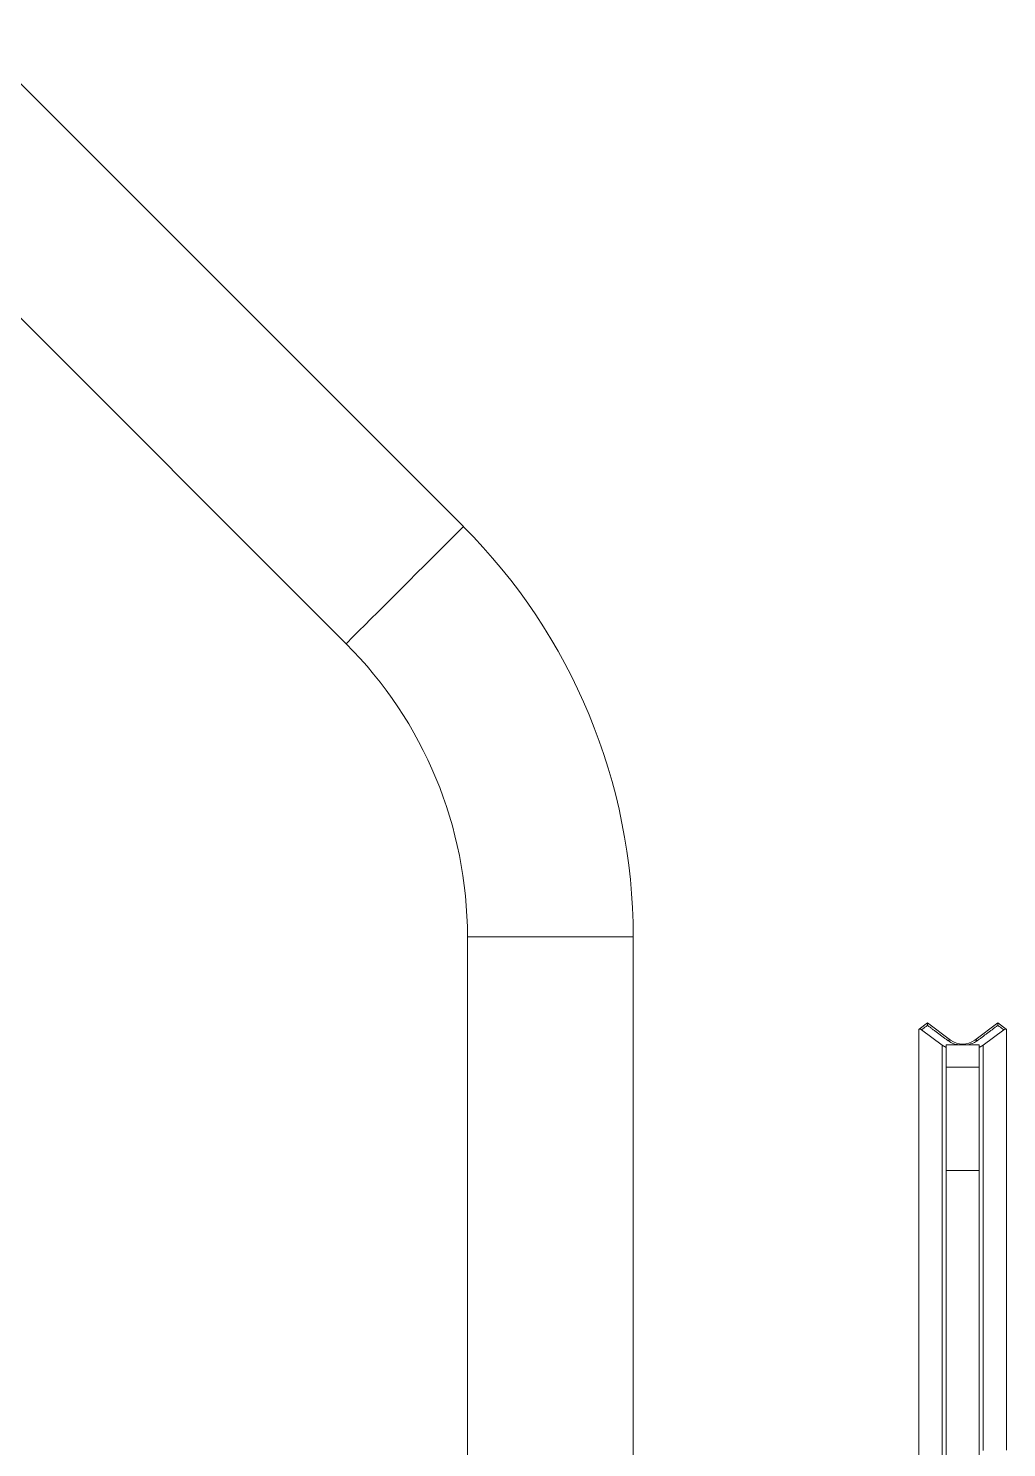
# Model space of a CAD drawing. Extents: x -32840 to 422982, y 280745 to 888746.
# Drawn here: x 221427.2 to 221659.5, y 401332.7 to 401669.8 of the extents above; entities that cross this region are included whole.
import ezdxf

# ---------------------------------------------------------------- set-up
doc = ezdxf.new("R2010")
doc.units = 0
doc.header["$LTSCALE"] = 1000
doc.layers.add('A-FUR', color=33, linetype='Continuous', plot=False, transparency=0.5)

# ---------------------------------------------------------------- blocks, each defined once
blk = doc.blocks.new('REC-GYM-08')
at = {"linetype": 'Continuous', "lineweight": 15}
for p, q in [((347.466, -700.344), (342.733, -695.611)), ((346.352, -701.457), (341.62, -696.725)), ((347.505, -704.241), (349.08, -704.241)), ((347.505, -704.241), (347.505, -710.19)), ((349.08, -704.241), (349.08, -710.19)), ((351.793, -709.965), (351.793, -705.13)), ((351.876, -705.06), (351.797, -705.119)), ((352.015, -705.271), (351.82, -705.125)), ((352.095, -705.224), (351.876, -705.06)), ((352.544, -705.06), (352.326, -705.224)), ((352.6, -705.125), (352.405, -705.271)), ((352.624, -705.119), (352.544, -705.06)), ((352.628, -709.119), (352.628, -705.13)), ((352.015, -705.271), (352.053, -705.294)), ((352.015, -710.263), (352.015, -705.271)), ((352.368, -705.268), (352.053, -705.268)), ((352.053, -705.481), (352.053, -705.268)), ((352.095, -705.224), (352.095, -705.224)), ((352.326, -705.224), (352.325, -705.224)), ((352.368, -705.268), (352.368, -705.481)), ((352.368, -705.294), (352.405, -705.271)), ((352.405, -705.271), (352.405, -709.121)), ((352.368, -705.481), (352.053, -705.481)), ((352.053, -705.481), (352.053, -706.461)), ((352.368, -705.481), (352.368, -706.461)), ((352.368, -706.461), (352.053, -706.461)), ((352.053, -706.461), (352.053, -713.32)), ((352.368, -706.461), (352.368, -713.32))]:
    blk.add_line(p, q, dxfattribs=at)
at = {"linetype": 'Continuous', "lineweight": 15, "flags": 128}
for points in [[(346.352, -701.457), (346.358, -701.452), (346.373, -701.437), (346.398, -701.411), (346.433, -701.376), (346.477, -701.333), (346.529, -701.281), (346.588, -701.222), (346.653, -701.157), (346.723, -701.087), (346.796, -701.014), (346.871, -700.939), (346.947, -700.863), (347.022, -700.787), (347.096, -700.714), (347.165, -700.645), (347.23, -700.58), (347.289, -700.521), (347.341, -700.469), (347.385, -700.425), (347.42, -700.39), (347.445, -700.365), (347.461, -700.349), (347.466, -700.344)], [(352.071, -705.229), (352.076, -705.225), (352.082, -705.223), (352.086, -705.222), (352.091, -705.222), (352.094, -705.223), (352.095, -705.224)], [(352.349, -705.229), (352.344, -705.225), (352.339, -705.223), (352.334, -705.222), (352.33, -705.222), (352.326, -705.223), (352.326, -705.224)]]:
    blk.add_lwpolyline(points, dxfattribs=at)
at = {"linetype": 'Continuous', "lineweight": 15}
for centre, radius, start, end in [((343.568, -704.241), 5.512, 0, 45), ((343.568, -704.241), 3.937, 0, 45), ((352.21, -705.066), 0.195, 233.84, 306.0921)]:
    blk.add_arc(centre, radius, start, end, dxfattribs=at)
for points, knots in [([(351.82, -705.125), (351.817, -705.123), (351.811, -705.118), (351.803, -705.117), (351.796, -705.119), (351.793, -705.124), (351.793, -705.128), (351.793, -705.13)], [0, 0, 0, 0, 0.214236, 0.428486, 0.642711, 0.856921, 1, 1, 1, 1]), ([(351.876, -705.083), (351.872, -705.086), (351.853, -705.1), (351.834, -705.114), (351.82, -705.125)], [0, 0, 0, 0, 0.249375, 1, 1, 1, 1]), ([(351.876, -705.06), (351.876, -705.06), (351.876, -705.061), (351.876, -705.069), (351.876, -705.078), (351.876, -705.083), (351.876, -705.083)], [0, 0, 0, 0, 0.238486, 0.630676, 0.995225, 1, 1, 1, 1]), ([(352.544, -705.083), (352.544, -705.083), (352.544, -705.078), (352.544, -705.069), (352.544, -705.061), (352.544, -705.06), (352.544, -705.06)], [0, 0, 0, 0, 0.004777, 0.369477, 0.76183, 1, 1, 1, 1]), ([(352.6, -705.125), (352.586, -705.114), (352.567, -705.1), (352.549, -705.086), (352.544, -705.083)], [0, 0, 0, 0, 0.750631, 1, 1, 1, 1]), ([(352.628, -705.13), (352.627, -705.127), (352.627, -705.122), (352.622, -705.118), (352.615, -705.117), (352.607, -705.12), (352.602, -705.123), (352.6, -705.125)], [0, 0, 0, 0, 0.214237, 0.428471, 0.642705, 0.856908, 1, 1, 1, 1]), ([(352.174, -705.268), (352.157, -705.265), (352.118, -705.259), (352.088, -705.24), (352.071, -705.229)], [0, 0, 0, 0, 0.434252, 1, 1, 1, 1]), ([(352.349, -705.229), (352.338, -705.236), (352.311, -705.254), (352.276, -705.263), (352.255, -705.268)], [0, 0, 0, 0, 0.400641, 1, 1, 1, 1])]:
    blk.add_open_spline(points, degree=3, knots=knots, dxfattribs=at)
for points in [[(352.071, -705.229), (351.876, -705.083)], [(352.544, -705.083), (352.349, -705.229)]]:
    blk.add_open_spline(points, degree=1, dxfattribs=at)

msp = doc.modelspace()

# ---------------------------------------------------------------- block references
at = {"layer": 'A-FUR', "color": 8, "ltscale": 50, "xscale": 25, "yscale": 25, "zscale": 25, "rotation": 2.604009032911076e-07}
msp.add_blockref('REC-GYM-08', (212843.84, 419060.06), dxfattribs=at)

doc.saveas('drawing.dxf')
